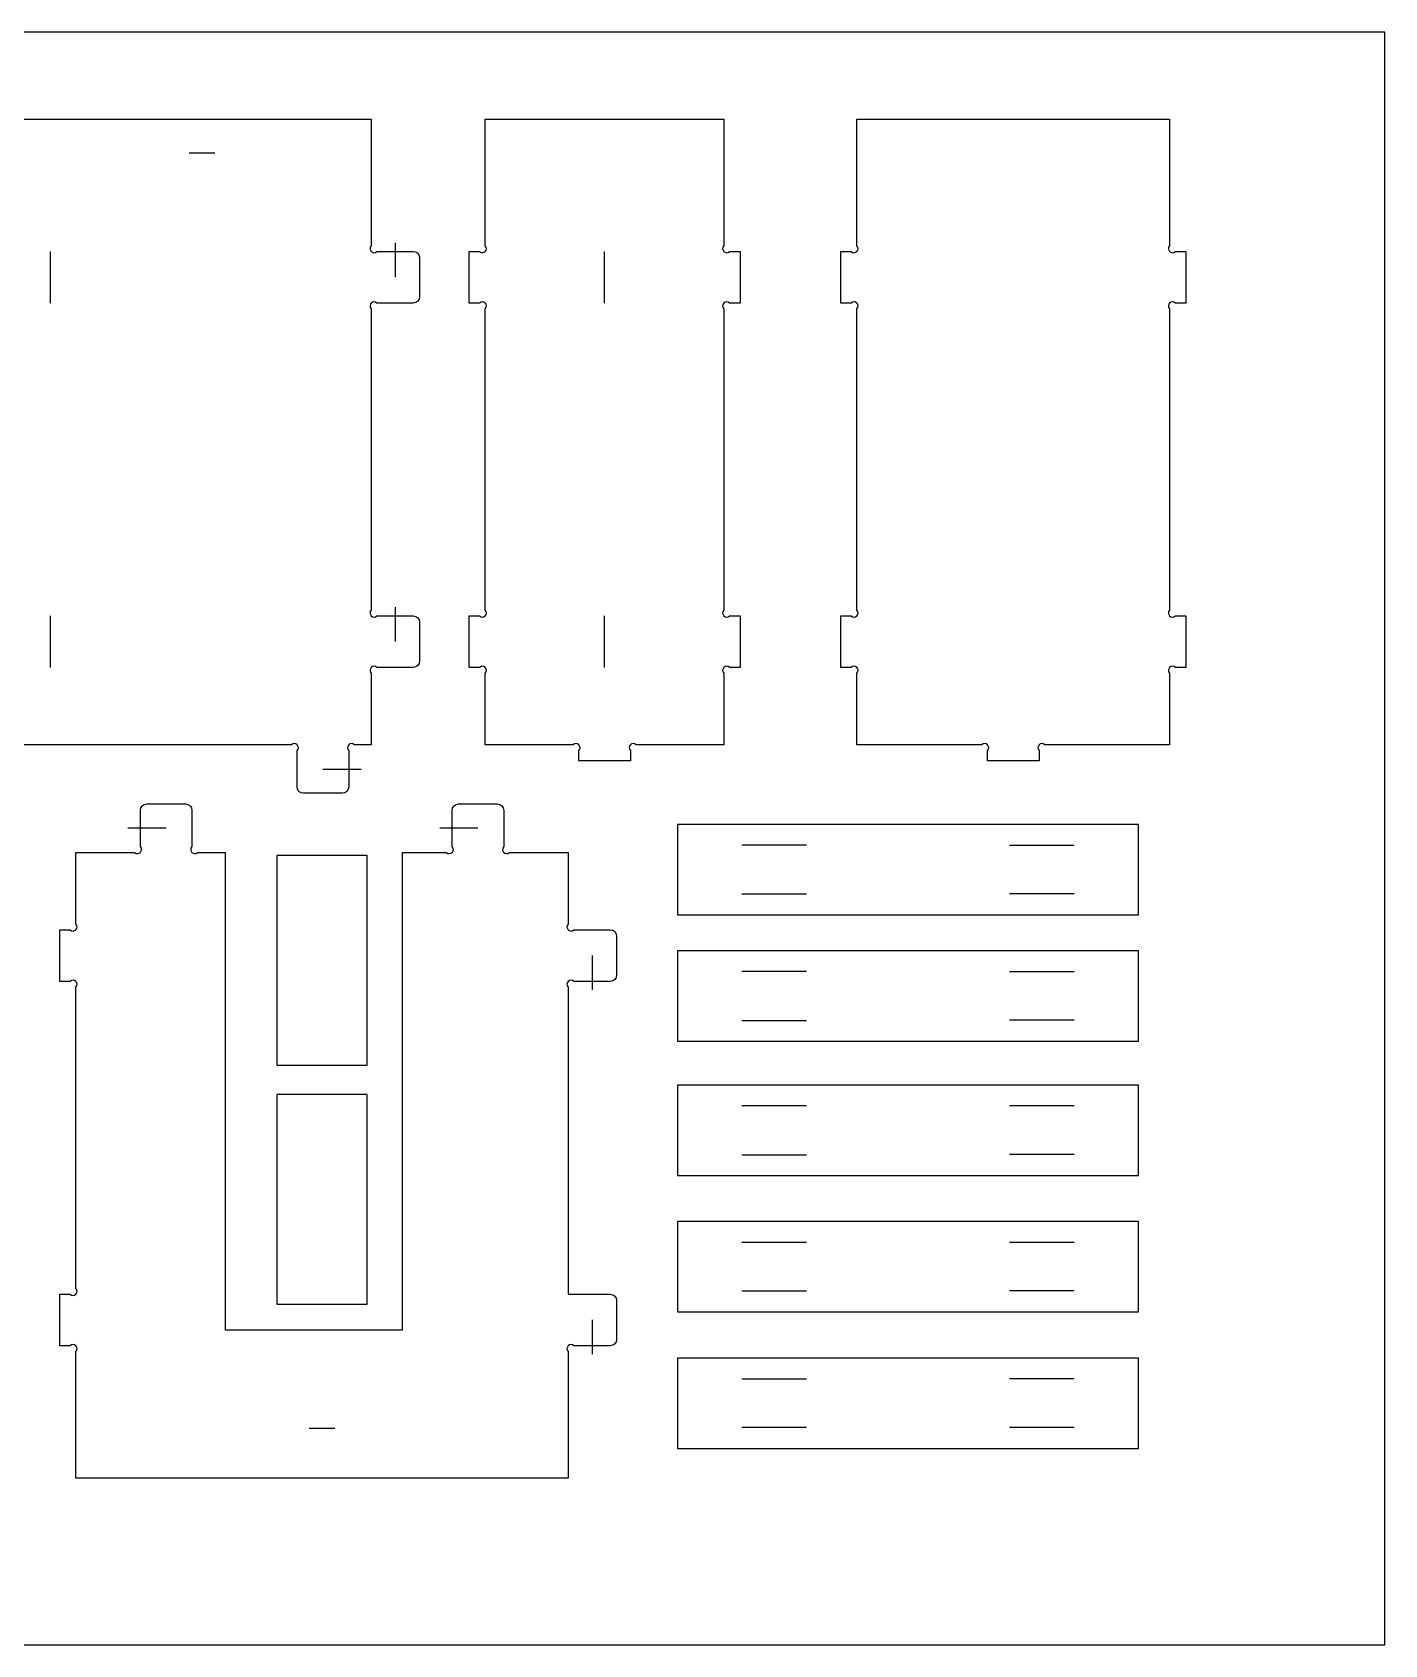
# Model space of a CAD drawing. Header units: millimetres. Extents: x -2454 to 295, y -161 to 465.
# Drawn here: x -664.1 to -412.4, y -145.2 to 154.8 of the extents above; entities that cross this region are included whole.
import ezdxf

# ---------------------------------------------------------------- set-up
doc = ezdxf.new("R2010")
doc.units = ezdxf.units.MM
doc.header["$MEASUREMENT"] = 0
for name, color, linetype in [('Cut On', 7, 'Continuous'), ('Cut Outside', 7, 'Continuous'), ('Score', 7, 'Continuous')]:
    doc.layers.add(name, color=color, linetype=linetype)

msp = doc.modelspace()

# ---------------------------------------------------------------- linework, layer by layer
at = {"layer": 'Cut On', "color": 133, "lineweight": 25}
for points in [[(-630.0844, 132.337), (-630.0844, 132.337), (-634.8848, 132.337), (-634.8848, 132.337)], [(-660.6947, 104.4259), (-660.6947, 104.4259), (-660.6947, 114.026), (-660.6947, 114.026)], [(-596.4849, 109.2256), (-596.4849, 109.2256), (-596.4849, 115.6134), (-596.4849, 115.6134)], [(-557.6384, 114.026), (-557.6384, 114.026), (-557.6384, 104.4259), (-557.6384, 104.4259)], [(-660.6947, 36.626), (-660.6947, 36.626), (-660.6947, 46.2261), (-660.6947, 46.2261)], [(-596.4849, 41.4261), (-596.4849, 41.4261), (-596.4849, 47.8139), (-596.4849, 47.8139)], [(-557.6384, 46.2261), (-557.6384, 46.2261), (-557.6384, 36.626), (-557.6384, 36.626)], [(-609.9847, 17.7261), (-609.9847, 17.7261), (-602.8752, 17.7261), (-602.8752, 17.7261)], [(-639.1514, 6.7228), (-639.1514, 6.7228), (-646.2608, 6.7228), (-646.2608, 6.7228)], [(-581.1421, 6.7228), (-581.1421, 6.7228), (-588.2516, 6.7228), (-588.2516, 6.7228)], [(-520.0409, 3.556), (-520.0409, 3.556), (-532.0412, 3.556), (-532.0412, 3.556)], [(-482.241, 3.556), (-482.241, 3.556), (-470.241, 3.556), (-470.241, 3.556)], [(-532.0412, -5.5175), (-532.0412, -5.5175), (-520.0409, -5.5175), (-520.0409, -5.5175)], [(-470.241, -5.4725), (-470.241, -5.4725), (-482.241, -5.4725), (-482.241, -5.4725)], [(-559.8422, -23.3652), (-559.8422, -23.3652), (-559.8422, -16.9774), (-559.8422, -16.9774)], [(-520.0409, -19.9531), (-520.0409, -19.9531), (-532.0412, -19.9531), (-532.0412, -19.9531)], [(-482.241, -19.9531), (-482.241, -19.9531), (-470.241, -19.9531), (-470.241, -19.9531)], [(-532.0412, -29.0267), (-532.0412, -29.0267), (-520.0409, -29.0267), (-520.0409, -29.0267)], [(-470.241, -28.9817), (-470.241, -28.9817), (-482.241, -28.9817), (-482.241, -28.9817)], [(-520.0409, -44.955), (-520.0409, -44.955), (-532.0412, -44.955), (-532.0412, -44.955)], [(-470.241, -44.955), (-470.241, -44.955), (-482.241, -44.955), (-482.241, -44.955)], [(-470.241, -53.9836), (-470.241, -53.9836), (-482.241, -53.9836), (-482.241, -53.9836)], [(-532.0412, -54.0286), (-532.0412, -54.0286), (-520.0409, -54.0286), (-520.0409, -54.0286)], [(-520.0409, -70.33), (-520.0409, -70.33), (-532.0412, -70.33), (-532.0412, -70.33)], [(-470.241, -70.33), (-470.241, -70.33), (-482.241, -70.33), (-482.241, -70.33)], [(-520.0409, -79.4037), (-520.0409, -79.4037), (-532.0412, -79.4037), (-532.0412, -79.4037)], [(-470.241, -79.3586), (-470.241, -79.3586), (-482.241, -79.3586), (-482.241, -79.3586)], [(-559.8422, -91.1652), (-559.8422, -91.1652), (-559.8422, -84.7773), (-559.8422, -84.7773)], [(-532.0412, -95.7298), (-532.0412, -95.7298), (-520.0409, -95.7298), (-520.0409, -95.7298)], [(-470.241, -95.7298), (-470.241, -95.7298), (-482.241, -95.7298), (-482.241, -95.7298)], [(-612.5466, -104.8745), (-612.5466, -104.8745), (-607.7469, -104.8745), (-607.7469, -104.8745)], [(-520.0409, -104.8034), (-520.0409, -104.8034), (-532.0412, -104.8034), (-532.0412, -104.8034)], [(-470.241, -104.7584), (-470.241, -104.7584), (-482.241, -104.7584), (-482.241, -104.7584)]]:
    msp.add_open_spline(points, degree=3, dxfattribs=at)
at = {"layer": 'Cut Outside', "color": 75, "lineweight": 25}
for points, knots in [([(-683.4848, 138.626), (-683.4848, 138.626), (-600.9847, 138.626), (-600.9847, 138.626), (-600.9847, 138.626), (-600.9847, 138.626), (-600.9847, 115.0891), (-600.9847, 115.0891)], [0, 0, 0, 0, 0.33333333, 0.33333333, 0.33333333, 0.33333334, 1, 1, 1, 1]), ([(-579.7867, 115.0891), (-579.7867, 115.0891), (-579.7867, 138.626), (-579.7867, 138.626), (-579.7867, 138.626), (-579.7867, 138.626), (-535.3866, 138.626), (-535.3866, 138.626), (-535.3866, 138.626), (-535.3866, 138.626), (-535.3866, 115.0891), (-535.3866, 115.0891)], [0, 0, 0, 0, 0.25, 0.25, 0.25, 0.25000001, 0.5, 0.5, 0.5, 0.50000001, 1, 1, 1, 1]), ([(-510.6509, 115.0891), (-510.6509, 115.0891), (-510.6509, 138.626), (-510.6509, 138.626), (-510.6509, 138.626), (-510.6509, 138.626), (-452.4511, 138.626), (-452.4511, 138.626), (-452.4511, 138.626), (-452.4511, 138.626), (-452.4511, 115.0891), (-452.4511, 115.0891)], [0, 0, 0, 0, 0.25, 0.25, 0.25, 0.25000001, 0.5, 0.5, 0.5, 0.50000001, 1, 1, 1, 1]), ([(-580.8498, 104.4259), (-580.8498, 104.4259), (-582.7863, 104.4259), (-582.7863, 104.4259), (-582.7863, 104.4259), (-582.7863, 104.4259), (-582.7863, 114.026), (-582.7863, 114.026), (-582.7863, 114.026), (-582.7863, 114.026), (-580.8498, 114.026), (-580.8498, 114.026)], [0, 0, 0, 0, 0.25, 0.25, 0.25, 0.25000001, 0.5, 0.5, 0.5, 0.50000001, 1, 1, 1, 1]), ([(-534.3235, 114.026), (-534.3235, 114.026), (-532.3867, 114.026), (-532.3867, 114.026), (-532.3867, 114.026), (-532.3867, 114.026), (-532.3867, 104.4259), (-532.3867, 104.4259), (-532.3867, 104.4259), (-532.3867, 104.4259), (-534.3235, 104.4259), (-534.3235, 104.4259)], [0, 0, 0, 0, 0.25, 0.25, 0.25, 0.25000001, 0.5, 0.5, 0.5, 0.50000001, 1, 1, 1, 1]), ([(-511.714, 104.4259), (-511.714, 104.4259), (-513.6508, 104.4259), (-513.6508, 104.4259), (-513.6508, 104.4259), (-513.6508, 104.4259), (-513.6508, 114.026), (-513.6508, 114.026), (-513.6508, 114.026), (-513.6508, 114.026), (-511.714, 114.026), (-511.714, 114.026)], [0, 0, 0, 0, 0.25, 0.25, 0.25, 0.25000001, 0.5, 0.5, 0.5, 0.50000001, 1, 1, 1, 1]), ([(-451.388, 114.026), (-451.388, 114.026), (-449.4511, 114.026), (-449.4511, 114.026), (-449.4511, 114.026), (-449.4511, 114.026), (-449.4511, 104.4259), (-449.4511, 104.4259), (-449.4511, 104.4259), (-449.4511, 104.4259), (-451.388, 104.4259), (-451.388, 104.4259)], [0, 0, 0, 0, 0.25, 0.25, 0.25, 0.25000001, 0.5, 0.5, 0.5, 0.50000001, 1, 1, 1, 1]), ([(-615.8479, 22.2259), (-615.8479, 22.2259), (-668.4848, 22.2259), (-668.4848, 22.2259), (-668.4848, 22.2259), (-668.4848, 22.2259), (-668.4848, 111.026), (-668.4848, 111.026), (-668.4848, 111.026), (-668.4848, 111.026), (-701.4851, 111.026), (-701.4851, 111.026), (-701.4851, 111.026), (-701.4851, 111.026), (-701.4851, 22.2259), (-701.4851, 22.2259), (-701.4851, 22.2259), (-701.4851, 22.2259), (-706.5718, 22.2259), (-706.5718, 22.2259)], [0, 0, 0, 0, 0.16666667, 0.16666667, 0.16666667, 0.16666668, 0.33333333, 0.33333333, 0.33333333, 0.33333334, 0.5, 0.5, 0.5, 0.50000001, 0.66666667, 0.66666667, 0.66666667, 0.66666668, 1, 1, 1, 1]), ([(-580.8498, 36.626), (-580.8498, 36.626), (-582.7863, 36.626), (-582.7863, 36.626), (-582.7863, 36.626), (-582.7863, 36.626), (-582.7863, 46.2261), (-582.7863, 46.2261), (-582.7863, 46.2261), (-582.7863, 46.2261), (-580.8498, 46.2261), (-580.8498, 46.2261)], [0, 0, 0, 0, 0.25, 0.25, 0.25, 0.25000001, 0.5, 0.5, 0.5, 0.50000001, 1, 1, 1, 1]), ([(-534.3235, 46.2261), (-534.3235, 46.2261), (-532.3867, 46.2261), (-532.3867, 46.2261), (-532.3867, 46.2261), (-532.3867, 46.2261), (-532.3867, 36.626), (-532.3867, 36.626), (-532.3867, 36.626), (-532.3867, 36.626), (-534.3235, 36.626), (-534.3235, 36.626)], [0, 0, 0, 0, 0.25, 0.25, 0.25, 0.25000001, 0.5, 0.5, 0.5, 0.50000001, 1, 1, 1, 1]), ([(-511.714, 36.626), (-511.714, 36.626), (-513.6508, 36.626), (-513.6508, 36.626), (-513.6508, 36.626), (-513.6508, 36.626), (-513.6508, 46.2261), (-513.6508, 46.2261), (-513.6508, 46.2261), (-513.6508, 46.2261), (-511.714, 46.2261), (-511.714, 46.2261)], [0, 0, 0, 0, 0.25, 0.25, 0.25, 0.25000001, 0.5, 0.5, 0.5, 0.50000001, 1, 1, 1, 1]), ([(-451.388, 46.2261), (-451.388, 46.2261), (-449.4511, 46.2261), (-449.4511, 46.2261), (-449.4511, 46.2261), (-449.4511, 46.2261), (-449.4511, 36.626), (-449.4511, 36.626), (-449.4511, 36.626), (-449.4511, 36.626), (-451.388, 36.626), (-451.388, 36.626)], [0, 0, 0, 0, 0.25, 0.25, 0.25, 0.25000001, 0.5, 0.5, 0.5, 0.50000001, 1, 1, 1, 1]), ([(-600.9847, 35.5629), (-600.9847, 35.5629), (-600.9847, 22.2259), (-600.9847, 22.2259), (-600.9847, 22.2259), (-600.9847, 22.2259), (-604.1219, 22.2259), (-604.1219, 22.2259)], [0, 0, 0, 0, 0.33333333, 0.33333333, 0.33333333, 0.33333334, 1, 1, 1, 1]), ([(-535.3866, 35.5629), (-535.3866, 35.5629), (-535.3866, 22.2259), (-535.3866, 22.2259), (-535.3866, 22.2259), (-535.3866, 22.2259), (-551.7236, 22.2259), (-551.7236, 22.2259)], [0, 0, 0, 0, 0.33333333, 0.33333333, 0.33333333, 0.33333334, 1, 1, 1, 1]), ([(-452.4511, 35.5629), (-452.4511, 35.5629), (-452.4511, 22.2259), (-452.4511, 22.2259), (-452.4511, 22.2259), (-452.4511, 22.2259), (-475.688, 22.2259), (-475.688, 22.2259)], [0, 0, 0, 0, 0.33333333, 0.33333333, 0.33333333, 0.33333334, 1, 1, 1, 1]), ([(-552.7868, 21.1631), (-552.7868, 21.1631), (-552.7868, 19.2259), (-552.7868, 19.2259), (-552.7868, 19.2259), (-552.7868, 19.2259), (-562.3865, 19.2259), (-562.3865, 19.2259), (-562.3865, 19.2259), (-562.3865, 19.2259), (-562.3865, 21.1631), (-562.3865, 21.1631)], [0, 0, 0, 0, 0.25, 0.25, 0.25, 0.25000001, 0.5, 0.5, 0.5, 0.50000001, 1, 1, 1, 1]), ([(-476.7511, 21.1631), (-476.7511, 21.1631), (-476.7511, 19.2259), (-476.7511, 19.2259), (-476.7511, 19.2259), (-476.7511, 19.2259), (-486.3509, 19.2259), (-486.3509, 19.2259), (-486.3509, 19.2259), (-486.3509, 19.2259), (-486.3509, 21.1631), (-486.3509, 21.1631)], [0, 0, 0, 0, 0.25, 0.25, 0.25, 0.25000001, 0.5, 0.5, 0.5, 0.50000001, 1, 1, 1, 1]), ([(-655.9514, -11.1138), (-655.9514, -11.1138), (-655.9514, 2.2228), (-655.9514, 2.2228), (-655.9514, 2.2228), (-655.9514, 2.2228), (-645.0142, 2.2228), (-645.0142, 2.2228)], [0, 0, 0, 0, 0.33333333, 0.33333333, 0.33333333, 0.33333334, 1, 1, 1, 1]), ([(-633.2881, 2.2228), (-633.2881, 2.2228), (-628.147, 2.2228), (-628.147, 2.2228), (-628.147, 2.2228), (-628.147, 2.2228), (-628.147, -86.5771), (-628.147, -86.5771), (-628.147, -86.5771), (-628.147, -86.5771), (-595.1472, -86.5771), (-595.1472, -86.5771), (-595.1472, -86.5771), (-595.1472, -86.5771), (-595.1472, 2.2228), (-595.1472, 2.2228), (-595.1472, 2.2228), (-595.1472, 2.2228), (-587.0054, 2.2228), (-587.0054, 2.2228)], [0, 0, 0, 0, 0.16666667, 0.16666667, 0.16666667, 0.16666668, 0.33333333, 0.33333333, 0.33333333, 0.33333334, 0.5, 0.5, 0.5, 0.50000001, 0.66666667, 0.66666667, 0.66666667, 0.66666668, 1, 1, 1, 1]), ([(-575.2796, 2.2228), (-575.2796, 2.2228), (-564.3421, 2.2228), (-564.3421, 2.2228), (-564.3421, 2.2228), (-564.3421, 2.2228), (-564.3421, -11.1138), (-564.3421, -11.1138)], [0, 0, 0, 0, 0.33333333, 0.33333333, 0.33333333, 0.33333334, 1, 1, 1, 1]), ([(-657.0145, -21.7771), (-657.0145, -21.7771), (-658.9514, -21.7771), (-658.9514, -21.7771), (-658.9514, -21.7771), (-658.9514, -21.7771), (-658.9514, -12.1773), (-658.9514, -12.1773), (-658.9514, -12.1773), (-658.9514, -12.1773), (-657.0145, -12.1773), (-657.0145, -12.1773)], [0, 0, 0, 0, 0.25, 0.25, 0.25, 0.25000001, 0.5, 0.5, 0.5, 0.50000001, 1, 1, 1, 1]), ([(-564.3421, -22.8399), (-564.3421, -22.8399), (-564.3421, -79.9771), (-564.3421, -79.9771), (-564.3421, -79.9771), (-564.3421, -79.9771), (-556.5424, -79.9771), (-556.5424, -79.9771)], [0, 0, 0, 0, 0.33333333, 0.33333333, 0.33333333, 0.33333334, 1, 1, 1, 1]), ([(-657.0145, -89.5771), (-657.0145, -89.5771), (-658.9514, -89.5771), (-658.9514, -89.5771), (-658.9514, -89.5771), (-658.9514, -89.5771), (-658.9514, -79.9771), (-658.9514, -79.9771), (-658.9514, -79.9771), (-658.9514, -79.9771), (-657.0145, -79.9771), (-657.0145, -79.9771)], [0, 0, 0, 0, 0.25, 0.25, 0.25, 0.25000001, 0.5, 0.5, 0.5, 0.50000001, 1, 1, 1, 1]), ([(-564.3421, -90.64), (-564.3421, -90.64), (-564.3421, -114.1769), (-564.3421, -114.1769), (-564.3421, -114.1769), (-564.3421, -114.1769), (-655.9514, -114.1769), (-655.9514, -114.1769), (-655.9514, -114.1769), (-655.9514, -114.1769), (-655.9514, -90.64), (-655.9514, -90.64)], [0, 0, 0, 0, 0.25, 0.25, 0.25, 0.25000001, 0.5, 0.5, 0.5, 0.50000001, 1, 1, 1, 1])]:
    msp.add_open_spline(points, degree=3, knots=knots, dxfattribs=at)
for points in [[(-600.9847, 115.0891), (-601.6937, 114.3805), (-600.6306, 113.3173), (-599.9216, 114.026)], [(-599.9216, 114.026), (-599.9216, 114.026), (-597.9848, 114.026), (-597.9848, 114.026)], [(-597.9848, 114.026), (-596.9848, 114.026), (-595.9848, 114.026), (-594.9848, 114.026)], [(-594.9848, 114.026), (-594.9848, 114.026), (-593.1851, 114.026), (-593.1851, 114.026)], [(-593.1851, 114.026), (-592.5219, 114.026), (-591.9848, 113.4889), (-591.9848, 112.826)], [(-580.8498, 114.026), (-580.1412, 113.3173), (-579.0777, 114.3805), (-579.7867, 115.0891)], [(-535.3866, 115.0891), (-536.0953, 114.3805), (-535.0321, 113.3173), (-534.3235, 114.026)], [(-511.714, 114.026), (-511.0054, 113.3173), (-509.9422, 114.3805), (-510.6509, 115.0891)], [(-452.4511, 115.0891), (-453.1594, 114.3805), (-452.0966, 113.3173), (-451.388, 114.026)], [(-591.9848, 112.826), (-591.9848, 112.826), (-591.9848, 105.6261), (-591.9848, 105.6261)], [(-599.9216, 104.4259), (-600.6306, 105.1342), (-601.6937, 104.0717), (-600.9847, 103.363)], [(-591.9848, 105.6261), (-591.9848, 104.9633), (-592.5219, 104.4259), (-593.1851, 104.4259)], [(-579.7867, 103.363), (-579.0777, 104.0717), (-580.1412, 105.1342), (-580.8498, 104.4259)], [(-534.3235, 104.4259), (-535.0321, 105.1342), (-536.0953, 104.0717), (-535.3866, 103.363)], [(-510.6509, 103.363), (-509.9422, 104.0717), (-511.0054, 105.1342), (-511.714, 104.4259)], [(-451.388, 104.4259), (-452.0966, 105.1342), (-453.1594, 104.0717), (-452.4511, 103.363)], [(-600.9847, 103.363), (-600.9847, 103.363), (-600.9847, 47.2889), (-600.9847, 47.2889)], [(-593.1851, 104.4259), (-593.1851, 104.4259), (-599.9216, 104.4259), (-599.9216, 104.4259)], [(-579.7867, 47.2889), (-579.7867, 47.2889), (-579.7867, 103.363), (-579.7867, 103.363)], [(-535.3866, 103.363), (-535.3866, 103.363), (-535.3866, 47.2889), (-535.3866, 47.2889)], [(-510.6509, 47.2889), (-510.6509, 47.2889), (-510.6509, 103.363), (-510.6509, 103.363)], [(-452.4511, 103.363), (-452.4511, 103.363), (-452.4511, 47.2889), (-452.4511, 47.2889)], [(-600.9847, 47.2889), (-601.6937, 46.5803), (-600.6306, 45.5171), (-599.9216, 46.2261)], [(-599.9216, 46.2261), (-599.9216, 46.2261), (-597.9848, 46.2261), (-597.9848, 46.2261)], [(-597.9848, 46.2261), (-596.9848, 46.2261), (-595.9848, 46.2261), (-594.9848, 46.2261)], [(-594.9848, 46.2261), (-594.9848, 46.2261), (-593.1851, 46.2261), (-593.1851, 46.2261)], [(-593.1851, 46.2261), (-592.5219, 46.2261), (-591.9848, 45.6887), (-591.9848, 45.0259)], [(-591.9848, 45.0259), (-591.9848, 45.0259), (-591.9848, 37.826), (-591.9848, 37.826)], [(-580.8498, 46.2261), (-580.1412, 45.5171), (-579.0777, 46.5803), (-579.7867, 47.2889)], [(-535.3866, 47.2889), (-536.0953, 46.5803), (-535.0321, 45.5171), (-534.3235, 46.2261)], [(-511.714, 46.2261), (-511.0054, 45.5171), (-509.9422, 46.5803), (-510.6509, 47.2889)], [(-452.4511, 47.2889), (-453.1594, 46.5803), (-452.0966, 45.5171), (-451.388, 46.2261)], [(-599.9216, 36.626), (-600.6306, 37.3347), (-601.6937, 36.2715), (-600.9847, 35.5629)], [(-593.1851, 36.626), (-593.1851, 36.626), (-599.9216, 36.626), (-599.9216, 36.626)], [(-591.9848, 37.826), (-591.9848, 37.1631), (-592.5219, 36.626), (-593.1851, 36.626)], [(-579.7867, 35.5629), (-579.0777, 36.2715), (-580.1412, 37.3347), (-580.8498, 36.626)], [(-534.3235, 36.626), (-535.0321, 37.3347), (-536.0953, 36.2715), (-535.3866, 35.5629)], [(-510.6509, 35.5629), (-509.9422, 36.2715), (-511.0054, 37.3347), (-511.714, 36.626)], [(-451.388, 36.626), (-452.0966, 37.3347), (-453.1594, 36.2715), (-452.4511, 35.5629)], [(-579.7867, 22.2259), (-579.7867, 22.2259), (-579.7867, 35.5629), (-579.7867, 35.5629)], [(-510.6509, 22.2259), (-510.6509, 22.2259), (-510.6509, 35.5629), (-510.6509, 35.5629)], [(-614.7848, 21.1631), (-614.0761, 21.8717), (-615.1393, 22.9345), (-615.8479, 22.2259)], [(-614.7848, 14.4258), (-614.7848, 14.4258), (-614.7848, 21.1631), (-614.7848, 21.1631)], [(-604.1219, 22.2259), (-604.8305, 22.9345), (-605.8937, 21.8717), (-605.1847, 21.1631)], [(-605.1847, 21.1631), (-605.1847, 21.1631), (-605.1847, 19.2259), (-605.1847, 19.2259)], [(-563.4497, 22.2259), (-563.4497, 22.2259), (-579.7867, 22.2259), (-579.7867, 22.2259)], [(-562.3865, 21.1631), (-561.6779, 21.8717), (-562.741, 22.9345), (-563.4497, 22.2259)], [(-551.7236, 22.2259), (-552.4323, 22.9345), (-553.4951, 21.8717), (-552.7868, 21.1631)], [(-487.414, 22.2259), (-487.414, 22.2259), (-510.6509, 22.2259), (-510.6509, 22.2259)], [(-486.3509, 21.1631), (-485.6422, 21.8717), (-486.705, 22.9345), (-487.414, 22.2259)], [(-475.688, 22.2259), (-476.3966, 22.9345), (-477.4598, 21.8717), (-476.7511, 21.1631)], [(-605.1847, 19.2259), (-605.1847, 18.2259), (-605.1847, 17.2259), (-605.1847, 16.2259)], [(-605.1847, 16.2259), (-605.1847, 16.2259), (-605.1847, 14.4258), (-605.1847, 14.4258)], [(-613.5848, 13.2259), (-614.2473, 13.2259), (-614.7848, 13.7633), (-614.7848, 14.4258)], [(-606.3849, 13.2259), (-606.3849, 13.2259), (-613.5848, 13.2259), (-613.5848, 13.2259)], [(-605.1847, 14.4258), (-605.1847, 13.7633), (-605.7221, 13.2259), (-606.3849, 13.2259)], [(-643.9514, 10.0228), (-643.9514, 10.6856), (-643.414, 11.2227), (-642.7515, 11.2227)], [(-643.9514, 8.2231), (-643.9514, 8.2231), (-643.9514, 10.0228), (-643.9514, 10.0228)], [(-642.7515, 11.2227), (-642.7515, 11.2227), (-635.5512, 11.2227), (-635.5512, 11.2227)], [(-635.5512, 11.2227), (-634.8887, 11.2227), (-634.3513, 10.6856), (-634.3513, 10.0228)], [(-634.3513, 10.0228), (-634.3513, 10.0228), (-634.3513, 3.2859), (-634.3513, 3.2859)], [(-585.9425, 10.0228), (-585.9425, 10.6856), (-585.4051, 11.2227), (-584.7423, 11.2227)], [(-585.9425, 8.2231), (-585.9425, 8.2231), (-585.9425, 10.0228), (-585.9425, 10.0228)], [(-584.7423, 11.2227), (-584.7423, 11.2227), (-577.5424, 11.2227), (-577.5424, 11.2227)], [(-577.5424, 11.2227), (-576.8795, 11.2227), (-576.3424, 10.6856), (-576.3424, 10.0228)], [(-576.3424, 10.0228), (-576.3424, 10.0228), (-576.3424, 3.2859), (-576.3424, 3.2859)], [(-643.9514, 5.2227), (-643.9514, 6.2229), (-643.9514, 7.223), (-643.9514, 8.2231)], [(-585.9425, 5.2227), (-585.9425, 6.2229), (-585.9425, 7.223), (-585.9425, 8.2231)], [(-544.0312, 7.4092), (-544.0367, 7.4092), (-544.0412, 7.4047), (-544.0412, 7.3992)], [(-544.0412, 7.3992), (-544.0412, 7.3992), (-544.0412, -9.3804), (-544.0412, -9.3804)], [(-458.2411, 7.4092), (-458.2411, 7.4092), (-544.0312, 7.4092), (-544.0312, 7.4092)], [(-458.2411, -9.3804), (-458.2411, -9.3804), (-458.2411, 7.4092), (-458.2411, 7.4092)], [(-645.0142, 2.2228), (-644.3056, 1.5141), (-643.2428, 2.5773), (-643.9514, 3.2859)], [(-643.9514, 3.2859), (-643.9514, 3.2859), (-643.9514, 5.2227), (-643.9514, 5.2227)], [(-634.3513, 3.2859), (-635.06, 2.5773), (-633.9971, 1.5141), (-633.2881, 2.2228)], [(-587.0054, 2.2228), (-586.2967, 1.5141), (-585.2339, 2.5773), (-585.9425, 3.2859)], [(-585.9425, 3.2859), (-585.9425, 3.2859), (-585.9425, 5.2227), (-585.9425, 5.2227)], [(-576.3424, 3.2859), (-577.0511, 2.5773), (-575.9879, 1.5141), (-575.2796, 2.2228)], [(-618.5367, 1.6125), (-618.5422, 1.6125), (-618.5467, 1.608), (-618.5467, 1.6025)], [(-618.5467, 1.6025), (-618.5467, 1.6025), (-618.5467, -37.3776), (-618.5467, -37.3776)], [(-601.757, 1.6125), (-601.757, 1.6125), (-618.5367, 1.6125), (-618.5367, 1.6125)], [(-601.747, 1.6025), (-601.747, 1.608), (-601.7515, 1.6125), (-601.757, 1.6125)], [(-601.747, -37.3776), (-601.747, -37.3776), (-601.747, 1.6025), (-601.747, 1.6025)], [(-657.0145, -12.1773), (-656.3055, -12.8856), (-655.2424, -11.8226), (-655.9514, -11.1138)], [(-564.3421, -11.1138), (-565.0511, -11.8226), (-563.988, -12.8856), (-563.2793, -12.1773)], [(-544.0412, -9.3804), (-544.0412, -9.3859), (-544.0367, -9.3904), (-544.0312, -9.3904)], [(-544.0312, -9.3904), (-544.0312, -9.3904), (-458.2511, -9.3904), (-458.2511, -9.3904)], [(-458.2511, -9.3904), (-458.2456, -9.3904), (-458.2411, -9.3859), (-458.2411, -9.3804)], [(-563.2793, -12.1773), (-563.2793, -12.1773), (-556.5424, -12.1773), (-556.5424, -12.1773)], [(-556.5424, -12.1773), (-555.8796, -12.1773), (-555.3425, -12.7144), (-555.3425, -13.3771)], [(-555.3425, -13.3771), (-555.3425, -13.3771), (-555.3425, -20.5771), (-555.3425, -20.5771)], [(-544.0312, -16.1), (-544.0367, -16.1), (-544.0412, -16.1045), (-544.0412, -16.11)], [(-544.0412, -16.11), (-544.0412, -16.11), (-544.0412, -32.8896), (-544.0412, -32.8896)], [(-458.2411, -16.1), (-458.2411, -16.1), (-544.0312, -16.1), (-544.0312, -16.1)], [(-458.2411, -32.8896), (-458.2411, -32.8896), (-458.2411, -16.1), (-458.2411, -16.1)], [(-555.3425, -20.5771), (-555.3425, -21.24), (-555.8796, -21.7771), (-556.5424, -21.7771)], [(-655.9514, -22.8399), (-655.2424, -22.1316), (-656.3055, -21.0684), (-657.0145, -21.7771)], [(-655.9514, -78.914), (-655.9514, -78.914), (-655.9514, -22.8399), (-655.9514, -22.8399)], [(-563.2793, -21.7771), (-563.988, -21.0684), (-565.0511, -22.1316), (-564.3421, -22.8399)], [(-561.3425, -21.7771), (-561.3425, -21.7771), (-563.2793, -21.7771), (-563.2793, -21.7771)], [(-558.3425, -21.7771), (-559.3425, -21.7771), (-560.3425, -21.7771), (-561.3425, -21.7771)], [(-556.5424, -21.7771), (-556.5424, -21.7771), (-558.3425, -21.7771), (-558.3425, -21.7771)], [(-544.0412, -32.8896), (-544.0412, -32.8951), (-544.0367, -32.8996), (-544.0312, -32.8996)], [(-544.0312, -32.8996), (-544.0312, -32.8996), (-458.2511, -32.8996), (-458.2511, -32.8996)], [(-458.2511, -32.8996), (-458.2456, -32.8996), (-458.2411, -32.8951), (-458.2411, -32.8896)], [(-618.5467, -37.3776), (-618.5467, -37.3831), (-618.5422, -37.3876), (-618.5367, -37.3876)], [(-618.5367, -37.3876), (-618.5367, -37.3876), (-601.757, -37.3876), (-601.757, -37.3876)], [(-601.757, -37.3876), (-601.7515, -37.3876), (-601.747, -37.3831), (-601.747, -37.3776)], [(-544.0312, -41.1018), (-544.0367, -41.1018), (-544.0412, -41.1063), (-544.0412, -41.1118)], [(-544.0412, -41.1118), (-544.0412, -41.1118), (-544.0412, -57.8915), (-544.0412, -57.8915)], [(-458.2411, -41.1018), (-458.2411, -41.1018), (-544.0312, -41.1018), (-544.0312, -41.1018)], [(-458.2411, -57.8915), (-458.2411, -57.8915), (-458.2411, -41.1018), (-458.2411, -41.1018)], [(-618.5367, -42.8352), (-618.5422, -42.8352), (-618.5467, -42.8397), (-618.5467, -42.8452)], [(-618.5467, -42.8452), (-618.5467, -42.8452), (-618.5467, -81.8254), (-618.5467, -81.8254)], [(-601.757, -42.8352), (-601.757, -42.8352), (-618.5367, -42.8352), (-618.5367, -42.8352)], [(-601.747, -42.8452), (-601.747, -42.8397), (-601.7515, -42.8352), (-601.757, -42.8352)], [(-601.747, -81.8254), (-601.747, -81.8254), (-601.747, -42.8452), (-601.747, -42.8452)], [(-544.0412, -57.8915), (-544.0412, -57.897), (-544.0367, -57.9015), (-544.0312, -57.9015)], [(-544.0312, -57.9015), (-544.0312, -57.9015), (-458.2511, -57.9015), (-458.2511, -57.9015)], [(-458.2511, -57.9015), (-458.2456, -57.9015), (-458.2411, -57.897), (-458.2411, -57.8915)], [(-544.0312, -66.4769), (-544.0367, -66.4769), (-544.0412, -66.4814), (-544.0412, -66.4869)], [(-544.0412, -66.4869), (-544.0412, -66.4869), (-544.0412, -83.2666), (-544.0412, -83.2666)], [(-458.2411, -66.4769), (-458.2411, -66.4769), (-544.0312, -66.4769), (-544.0312, -66.4769)], [(-458.2411, -83.2666), (-458.2411, -83.2666), (-458.2411, -66.4769), (-458.2411, -66.4769)], [(-657.0145, -79.9771), (-656.3055, -80.6858), (-655.2424, -79.6228), (-655.9514, -78.914)], [(-556.5424, -79.9771), (-555.8796, -79.9771), (-555.3425, -80.5146), (-555.3425, -81.1769)], [(-618.5467, -81.8254), (-618.5467, -81.8309), (-618.5422, -81.8354), (-618.5367, -81.8354)], [(-618.5367, -81.8354), (-618.5367, -81.8354), (-601.757, -81.8354), (-601.757, -81.8354)], [(-601.757, -81.8354), (-601.7515, -81.8354), (-601.747, -81.8309), (-601.747, -81.8254)], [(-555.3425, -81.1769), (-555.3425, -81.1769), (-555.3425, -88.3773), (-555.3425, -88.3773)], [(-544.0412, -83.2666), (-544.0412, -83.2721), (-544.0367, -83.2766), (-544.0312, -83.2766)], [(-544.0312, -83.2766), (-544.0312, -83.2766), (-458.2511, -83.2766), (-458.2511, -83.2766)], [(-458.2511, -83.2766), (-458.2456, -83.2766), (-458.2411, -83.2721), (-458.2411, -83.2666)], [(-655.9514, -90.64), (-655.2424, -89.9314), (-656.3055, -88.8682), (-657.0145, -89.5771)], [(-563.2793, -89.5771), (-563.988, -88.8682), (-565.0511, -89.9314), (-564.3421, -90.64)], [(-561.3425, -89.5771), (-561.3425, -89.5771), (-563.2793, -89.5771), (-563.2793, -89.5771)], [(-558.3425, -89.5771), (-559.3425, -89.5771), (-560.3425, -89.5771), (-561.3425, -89.5771)], [(-556.5424, -89.5771), (-556.5424, -89.5771), (-558.3425, -89.5771), (-558.3425, -89.5771)], [(-555.3425, -88.3773), (-555.3425, -89.0396), (-555.8796, -89.5771), (-556.5424, -89.5771)], [(-544.0312, -91.8766), (-544.0367, -91.8766), (-544.0412, -91.8811), (-544.0412, -91.8866)], [(-544.0412, -91.8866), (-544.0412, -91.8866), (-544.0412, -108.6663), (-544.0412, -108.6663)], [(-458.2411, -91.8766), (-458.2411, -91.8766), (-544.0312, -91.8766), (-544.0312, -91.8766)], [(-458.2411, -108.6663), (-458.2411, -108.6663), (-458.2411, -91.8766), (-458.2411, -91.8766)], [(-544.0412, -108.6663), (-544.0412, -108.6718), (-544.0367, -108.6763), (-544.0312, -108.6763)], [(-544.0312, -108.6763), (-544.0312, -108.6763), (-458.2511, -108.6763), (-458.2511, -108.6763)], [(-458.2511, -108.6763), (-458.2456, -108.6763), (-458.2411, -108.6718), (-458.2411, -108.6663)]]:
    msp.add_open_spline(points, degree=3, dxfattribs=at)
at = {"layer": 'Score', "color": 250, "lineweight": 25}
msp.add_open_spline([(-412.435, -145.1972), (-412.435, -145.1972), (-1012.435, -145.1972), (-1012.435, -145.1972), (-1012.435, -145.1972), (-1012.435, -145.1972), (-1012.435, 154.8027), (-1012.435, 154.8027), (-1012.435, 154.8027), (-1012.435, 154.8027), (-412.435, 154.8027), (-412.435, 154.8027), (-412.435, 154.8027), (-412.435, 154.8027), (-412.435, -145.1972), (-412.435, -145.1972)], degree=3, knots=[0, 0, 0, 0, 0.2, 0.2, 0.2, 0.20000001, 0.4, 0.4, 0.4, 0.40000001, 0.6, 0.6, 0.6, 0.60000001, 1, 1, 1, 1], dxfattribs=at)

doc.saveas('drawing.dxf')
